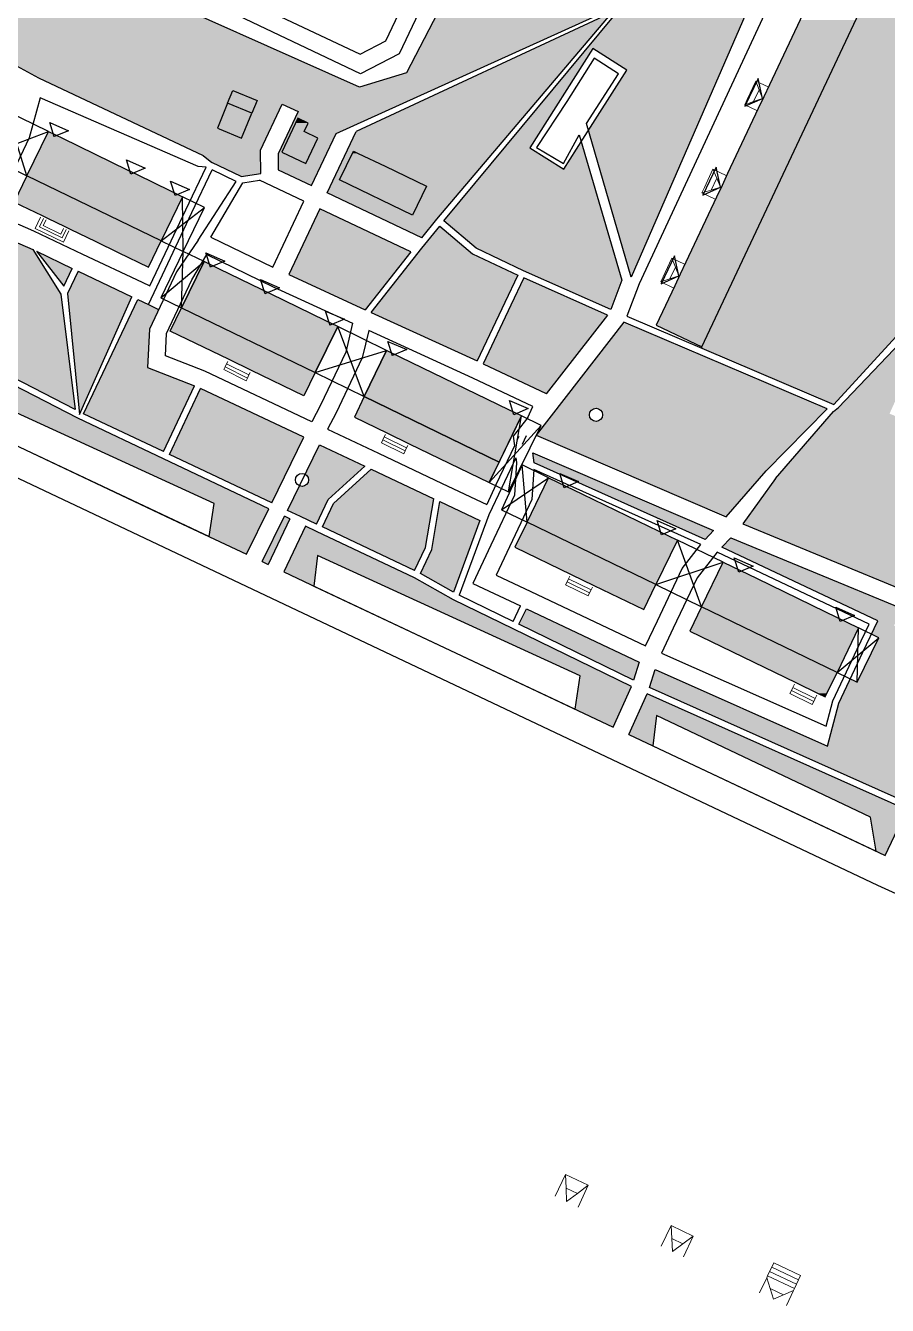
# Model space of a CAD drawing. Extents: x 1000 to 4000, y -4000 to -1000.
# Drawn here: x 2117.6 to 2315, y -3079.9 to -2786.9 of the extents above; entities that cross this region are included whole.
import ezdxf

# ---------------------------------------------------------------- set-up
doc = ezdxf.new("R2010")
doc.units = 0
doc.header["$MEASUREMENT"] = 0
for name, color, linetype in [('AVTOSTOYANKI', 150, 'CONTINUOUS'), ('DOR_DOROZHKA', 40, 'CONTINUOUS'), ('DOR_LESTNICA', 6, 'CONTINUOUS'), ('DOR_PEREHOD', 9, 'CONTINUOUS'), ('GRANICA_UCHASTKA', 7, 'CONTINUOUS'), ('MUSOR_PLOSHCHADKI', 34, 'CONTINUOUS'), ('OGRAZHDENIYA', 12, 'CONTINUOUS'), ('PROEZDY', 253, 'CONTINUOUS'), ('ULICY_PROEZZH_CHAST', 252, 'CONTINUOUS'), ('ZDANIYA', 250, 'CONTINUOUS'), ('ZDANIYA_ARKI', 250, 'CONTINUOUS'), ('ZDANIYA_OSM_DOP', 250, 'CONTINUOUS'), ('ZDANIYA_OSM_DOP_ZALIVKA', 252, 'CONTINUOUS'), ('ZDANIYA_ZALIVKA', 251, 'CONTINUOUS')]:
    doc.layers.add(name, color=color, linetype=linetype)
doc.layers.add('GREEN_AREAS', color=7, linetype='CONTINUOUS', true_color=0x91ce82)
doc.layers.add('подъезды', color=6, linetype='CONTINUOUS', lineweight=40)

msp = doc.modelspace()

# ---------------------------------------------------------------- hatches: boundary and pattern name
at = {"layer": 'GREEN_AREAS'}
h = msp.add_hatch(color=256, dxfattribs=at)
h.dxf.hatch_style = 1
h.paths.add_polyline_path([(2102.9, -2775.4), (2099.56, -2781.61), (2093.78, -2778.53), (2097.11, -2772.32)], flags=16)
h.paths.add_polyline_path([(2138.59, -2776.21), (2140.18, -2772.36), (2140.1, -2772.32), (2135.84, -2770.32), (2116.18, -2761.04), (2102.83, -2789.24), (2120.51, -2798.88), (2158.27, -2816.66), (2160.26, -2818.3), (2166.95, -2821.48), (2171.44, -2820.76), (2171.39, -2815.44), (2176.38, -2804.9), (2180, -2806.61), (2175.4, -2816.32), (2175.43, -2819.93), (2183.05, -2823.53), (2188.69, -2811.62), (2251.6, -2783.18), (2256.85, -2772.11), (2267.16, -2762.29), (2267.84, -2760.86), (2267.3, -2760.29), (2265.89, -2763.2), (2254.06, -2758.18), (2261.38, -2742.56), (2264.8, -2744.37), (2263.55, -2747.41), (2266.36, -2748.76), (2265.69, -2750.68), (2266.92, -2753.48), (2269.24, -2755.95), (2267.9, -2758.99), (2268.5, -2759.43), (2282.81, -2728.39), (2251.86, -2717.03), (2248.09, -2722.37, -0.115554), (2248, -2722.81), (2257.2, -2726.82), (2236.77, -2772.65), (2217.03, -2774.14), (2204.82, -2797.76), (2194.09, -2800.99)])
h.paths.add_polyline_path([(2165.05, -2801.82), (2170.59, -2804.11), (2169.41, -2806.97), (2167.06, -2812.66), (2161.93, -2810.54), (2161.52, -2810.37), (2163.86, -2804.68)], flags=16)
h.paths.add_polyline_path([(2179.95, -2808.11), (2182.34, -2809.25), (2181.41, -2811.18), (2184.55, -2812.67), (2181.8, -2818.5), (2176.27, -2815.89)], flags=16)
h.paths.add_polyline_path([(2209.42, -2823.71), (2206.2, -2830.36), (2189.48, -2822.27), (2192.68, -2815.65), (2193.75, -2816.17), (2199.93, -2819.12)], flags=16)
h = msp.add_hatch(color=256, dxfattribs=at)
h.dxf.hatch_style = 1
h.paths.add_polyline_path([(2346.37, -2801.06), (2347.6, -2761.43), (2305.39, -2739.84), (2301.48, -2749.99), (2309.89, -2753.95), (2320.31, -2758.86), (2272.43, -2860.46), (2272.31, -2860.73), (2302.71, -2873.68), (2321.93, -2852.7)])
h = msp.add_hatch(color=256, dxfattribs=at)
h.dxf.hatch_style = 1
h.paths.add_polyline_path([(2283.86, -2781.25), (2275.44, -2777.79), (2252.59, -2784.41), (2213.41, -2831.65), (2220.79, -2837.91), (2231.6, -2843.03), (2251.62, -2851.89), (2254.14, -2845.21), (2244.86, -2813.48), (2240.83, -2819.82), (2233.09, -2814.93), (2247.52, -2792.2), (2255.26, -2797.1), (2246.5, -2810.91), (2256.31, -2844.49)])
h = msp.add_hatch(color=256, dxfattribs=at)
h.dxf.hatch_style = 1
h.paths.add_polyline_path([(2252.03, -2783.86), (2193.33, -2811.17), (2186.67, -2825.24), (2208.36, -2835.5), (2211.78, -2831.27)])
h.paths.add_polyline_path([(2209.42, -2823.71), (2206.2, -2830.36), (2189.48, -2822.27), (2192.68, -2815.65), (2193.75, -2816.17), (2199.93, -2819.12)], flags=16)
h = msp.add_hatch(color=256, dxfattribs=at)
h.dxf.hatch_style = 1
h.paths.add_polyline_path([(2352.22, -2832.21), (2366.64, -2839.14), (2352.37, -2868.7), (2363.35, -2873.9), (2376.34, -2847.94), (2384.7, -2838.13), (2391.77, -2823.2), (2410.75, -2791.34), (2401.89, -2787.15), (2378.54, -2801.4), (2363.71, -2814.77), (2323.65, -2853.05), (2325.2, -2854.79), (2327.96, -2851.17), (2338.65, -2856.25), (2327.13, -2880.64), (2315.45, -2875.76), (2324.42, -2856.12), (2322.81, -2854.35), (2303.75, -2874.33), (2302.58, -2875.28), (2289.32, -2890.64), (2281.84, -2901.01), (2339.22, -2924.66), (2346.73, -2908.8), (2348.48, -2905.2), (2353.38, -2895.41), (2354.04, -2894.06), (2361.66, -2877.52), (2350.64, -2872.31), (2350.64, -2872.31), (2336.6, -2902.01), (2322.26, -2895.56)])
h = msp.add_hatch(color=256, dxfattribs=at)
h.dxf.hatch_style = 1
h.paths.add_polyline_path([(2205.79, -2838.72), (2184.96, -2828.86), (2177.84, -2843.92), (2195.34, -2851.98)])
h = msp.add_hatch(color=256, dxfattribs=at)
h.dxf.hatch_style = 1
h.paths.add_polyline_path([(2125.68, -2848.41), (2119.23, -2838.21), (2107.24, -2832.96), (2097.83, -2858.81), (2128.96, -2874.83)])
h = msp.add_hatch(color=256, dxfattribs=at)
h.dxf.hatch_style = 1
h.paths.add_polyline_path([(2230.29, -2844.07), (2219.97, -2839.18), (2212.46, -2832.82), (2208.35, -2837.9), (2196.74, -2852.62), (2221.01, -2863.7), (2227.34, -2850.31)])
h = msp.add_hatch(color=256, dxfattribs=at)
h.dxf.hatch_style = 1
h.paths.add_polyline_path([(2128.24, -2842.53), (2120.12, -2838.6), (2126.31, -2846.59)], flags=17)
h = msp.add_hatch(color=256, dxfattribs=at)
h.dxf.hatch_style = 1
h.paths.add_polyline_path([(2141.9, -2848.99), (2129.59, -2843.17), (2127.18, -2848.27), (2129.91, -2875.94)])
h = msp.add_hatch(color=256, dxfattribs=at)
h.dxf.hatch_style = 1
h.paths.add_polyline_path([(2250.83, -2853.18), (2231.66, -2844.69), (2228.7, -2850.95), (2222.37, -2864.34), (2236.84, -2871.18)])
h = msp.add_hatch(color=256, dxfattribs=at)
h.dxf.hatch_style = 1
h.paths.add_polyline_path([(2156.29, -2869.4), (2145.47, -2865.19), (2145.93, -2856.4), (2148.06, -2851.9), (2145.72, -2850.79), (2143.26, -2849.63), (2130.88, -2875.79), (2149.17, -2884.45)])
h = msp.add_hatch(color=256, dxfattribs=at)
h.dxf.hatch_style = 1
h.paths.add_polyline_path([(2301.13, -2874.64), (2254.62, -2854.82), (2234.7, -2880.46), (2234.57, -2880.72), (2278.01, -2899.4), (2287.2, -2888.88)])
h.paths.add_polyline_path([(2249.73, -2876.03, -1), (2246.73, -2876.03, -1)], flags=16)
h = msp.add_hatch(color=256, dxfattribs=at)
h.dxf.hatch_style = 1
h.paths.add_polyline_path([(2160.76, -2896.34), (2159.65, -2903.91), (2168.18, -2907.93), (2173.28, -2897.53), (2149.2, -2886.13), (2129.55, -2876.82), (2097.31, -2860.23), (2092.84, -2872.4), (2099.86, -2875.71), (2100.63, -2868.82)])
h = msp.add_hatch(color=256, dxfattribs=at)
h.dxf.hatch_style = 1
h.paths.add_polyline_path([(2181.31, -2881.17), (2157.67, -2869.99), (2150.52, -2885.09), (2173.95, -2896.18)])
h = msp.add_hatch(color=256, dxfattribs=at)
h.dxf.hatch_style = 1
h.paths.add_polyline_path([(2195.25, -2887.76), (2184.93, -2882.88), (2181.62, -2889.62, -0.272781), (2182.39, -2890.93, -0.538997), (2180.3, -2892.31), (2177.56, -2897.9), (2180.53, -2899.31), (2184.21, -2901.05), (2186.88, -2895.4)])
h = msp.add_hatch(color=256, dxfattribs=at)
h.dxf.hatch_style = 1
h.paths.add_polyline_path([(2233.79, -2884.74), (2234.09, -2886.99), (2239.98, -2889.63), (2239.92, -2889.44), (2244.22, -2891.33), (2243.99, -2891.43), (2273.23, -2904.54), (2275.17, -2902.53)])
h = msp.add_hatch(color=256, dxfattribs=at)
h.dxf.hatch_style = 1
h.paths.add_polyline_path([(2211.08, -2895.24), (2196.71, -2888.45), (2188.11, -2896.31), (2185.56, -2901.69), (2206.67, -2911.68), (2209.17, -2906.39)])
h = msp.add_hatch(color=256, dxfattribs=at)
h.dxf.hatch_style = 1
h.paths.add_polyline_path([(2221.63, -2900.23), (2212.49, -2895.91), (2210.62, -2906.85), (2208, -2912.37), (2215.55, -2916.61)])
h = msp.add_hatch(color=256, dxfattribs=at)
h.dxf.hatch_style = 1
h.paths.add_polyline_path([(2178.09, -2899.81), (2176.9, -2899.24), (2171.8, -2909.64), (2173.14, -2910.26)])
h = msp.add_hatch(color=256, dxfattribs=at)
h.dxf.hatch_style = 1
h.paths.add_polyline_path([(2184.45, -2908.27), (2244.58, -2935.78), (2243.44, -2943.42), (2252.12, -2947.51), (2256.33, -2938.2), (2229.26, -2925.02), (2215.6, -2918.36), (2206.68, -2913.35), (2184.24, -2902.73), (2181.7, -2901.52), (2176.75, -2911.98), (2182.8, -2914.88), (2183.63, -2915.27)])
h = msp.add_hatch(color=256, dxfattribs=at)
h.dxf.hatch_style = 1
h.paths.add_polyline_path([(2337.51, -2928.28), (2279.11, -2904.2), (2277.07, -2906.32), (2312.76, -2923.2), (2311.32, -2926.23), (2313.01, -2927.05), (2308.07, -2937.26), (2306.47, -2936.48), (2303.84, -2942.02), (2301.27, -2951.88), (2261.79, -2934.32), (2260.5, -2938.49), (2320.07, -2965.12)])
h.paths.add_polyline_path([(2320.15, -2945.83, -1), (2323.15, -2945.83, -1)], flags=16)
h.paths.add_polyline_path([(2316.49, -2924.28), (2317.93, -2921.24), (2323.28, -2923.78), (2321.84, -2926.82)], flags=16)
h = msp.add_hatch(color=256, dxfattribs=at)
h.dxf.hatch_style = 1
h.paths.add_polyline_path([(2232.27, -2920.41), (2230.58, -2923.99), (2256.84, -2936.78), (2258.12, -2932.64)])
h = msp.add_hatch(color=256, dxfattribs=at)
h.dxf.hatch_style = 1
h.paths.add_polyline_path([(2259.96, -2939.89), (2255.74, -2949.21), (2261.25, -2951.81), (2262.05, -2944.85), (2311.09, -2968.17), (2312.41, -2975.94), (2314.48, -2976.91), (2319.42, -2966.48)])

# ---------------------------------------------------------------- linework, layer by layer
at = {"layer": 'AVTOSTOYANKI'}
for points in [[(2233.09, -2814.93), (2240.83, -2819.82), (2245.21, -2812.93), (2255.26, -2797.1), (2247.52, -2792.2)], [(2159.65, -2903.91), (2160.76, -2896.34), (2100.63, -2868.82), (2099.86, -2875.71)], [(2243.44, -2943.42), (2244.58, -2935.78), (2184.45, -2908.27), (2183.63, -2915.27)], [(2312.41, -2975.94), (2311.09, -2968.17), (2262.05, -2944.85), (2261.25, -2951.81)]]:
    msp.add_lwpolyline(points, close=True, dxfattribs=at)
at = {"layer": 'DOR_DOROZHKA', "linetype": 'Continuous', "lineweight": 0}
for p, q in [((2282.86, -2803.85), (2284.84, -2799.61)), ((2284.84, -2799.61), (2287.62, -2800.91)), ((2285.6, -2801.61), (2284.84, -2799.61)), ((2285.6, -2801.61), (2284.33, -2804.32)), ((2284.33, -2804.32), (2286.35, -2803.61)), ((2286.35, -2803.61), (2285.6, -2801.61)), ((2286.35, -2803.61), (2286.35, -2803.61)), ((2282.31, -2805.04), (2282.86, -2803.85)), ((2282.31, -2805.04), (2284.33, -2804.32)), ((2285.07, -2806.33), (2282.31, -2805.04)), ((2273.05, -2824), (2275, -2819.81)), ((2275, -2819.81), (2278.04, -2821.23)), ((2275.88, -2821.88), (2275, -2819.81)), ((2272.47, -2825.24), (2273.05, -2824)), ((2275.88, -2821.88), (2274.62, -2824.59)), ((2274.62, -2824.59), (2276.77, -2823.94)), ((2276.77, -2823.94), (2275.88, -2821.88)), ((2276.77, -2823.94), (2276.77, -2823.94)), ((2272.47, -2825.24), (2274.62, -2824.59)), ((2275.49, -2826.65), (2272.47, -2825.24)), ((2119.8, -2833.36), (2121.03, -2830.81)), ((2120.74, -2833.03), (2121.66, -2831.11)), ((2125.95, -2835.53), (2120.74, -2833.03)), ((2121.64, -2832.72), (2122.27, -2831.41)), ((2125.63, -2834.64), (2121.64, -2832.72)), ((2126.28, -2836.47), (2119.8, -2833.36)), ((2126.26, -2833.34), (2125.63, -2834.64)), ((2126.86, -2833.63), (2125.95, -2835.53)), ((2127.5, -2833.94), (2126.28, -2836.47)), ((2263.06, -2845.59), (2265.59, -2840.16)), ((2265.59, -2840.16), (2268.49, -2841.51)), ((2266.4, -2842.19), (2265.59, -2840.16)), ((2266.4, -2842.19), (2265.14, -2844.9)), ((2265.14, -2844.9), (2267.21, -2844.22)), ((2267.21, -2844.22), (2266.4, -2842.19)), ((2267.21, -2844.22), (2267.21, -2844.22)), ((2263.06, -2845.59), (2265.14, -2844.9)), ((2265.93, -2846.93), (2263.06, -2845.59)), ((2162.97, -2865.69), (2163.27, -2865.08)), ((2163.27, -2865.08), (2163.62, -2864.38)), ((2168.41, -2867.61), (2163.27, -2865.08)), ((2163.62, -2864.38), (2163.9, -2863.81)), ((2168.75, -2866.91), (2163.62, -2864.38)), ((2168.11, -2868.22), (2162.97, -2865.69)), ((2168.41, -2867.61), (2168.11, -2868.22)), ((2168.75, -2866.91), (2168.41, -2867.61)), ((2169.04, -2866.31), (2168.75, -2866.91)), ((2199.07, -2882.42), (2199.38, -2881.77)), ((2204.2, -2884.94), (2199.07, -2882.42)), ((2199.38, -2881.77), (2199.73, -2881.07)), ((2204.52, -2884.3), (2199.38, -2881.77)), ((2199.73, -2881.07), (2199.99, -2880.55)), ((2204.86, -2883.6), (2199.73, -2881.07)), ((2204.52, -2884.3), (2204.2, -2884.94)), ((2204.86, -2883.6), (2204.52, -2884.3)), ((2205.14, -2883.05), (2204.86, -2883.6)), ((2241.26, -2914.97), (2241.6, -2914.27)), ((2246.4, -2917.49), (2241.26, -2914.97)), ((2241.6, -2914.27), (2241.95, -2913.57)), ((2246.74, -2916.8), (2241.6, -2914.27)), ((2241.95, -2913.57), (2242.23, -2912.99)), ((2247.08, -2916.1), (2241.95, -2913.57)), ((2246.74, -2916.8), (2246.4, -2917.49)), ((2247.08, -2916.1), (2246.74, -2916.8)), ((2247.39, -2915.48), (2247.08, -2916.1)), ((2292.96, -2939.13), (2293.31, -2938.43)), ((2293.31, -2938.43), (2293.66, -2937.72)), ((2298.44, -2940.96), (2293.31, -2938.43)), ((2292.63, -2939.81), (2292.96, -2939.13)), ((2297.76, -2942.34), (2292.63, -2939.81)), ((2298.1, -2941.66), (2292.96, -2939.13)), ((2298.44, -2940.96), (2298.1, -2941.66)), ((2298.81, -2940.22), (2298.44, -2940.96)), ((2298.1, -2941.66), (2297.76, -2942.34)), ((2238.88, -3054.91), (2241.22, -3049.93)), ((2241.22, -3049.93), (2246.46, -3052.4)), ((2241.22, -3049.93), (2241.36, -3053.04)), ((2243.97, -3054.27), (2246.46, -3052.4)), ((2244.11, -3057.38), (2246.46, -3052.4)), ((2241.36, -3053.04), (2243.97, -3054.27)), ((2241.36, -3053.04), (2241.49, -3056.14)), ((2241.49, -3056.14), (2243.97, -3054.27)), ((2241.49, -3056.14), (2241.49, -3056.14)), ((2263.18, -3066.38), (2265.41, -3061.65)), ((2265.41, -3061.65), (2270.5, -3064.05)), ((2265.41, -3061.65), (2265.57, -3064.61)), ((2268.12, -3065.81), (2270.5, -3064.05)), ((2268.27, -3068.78), (2270.5, -3064.05)), ((2265.57, -3064.61), (2268.12, -3065.81)), ((2265.57, -3064.61), (2265.73, -3067.57)), ((2265.73, -3067.57), (2268.12, -3065.81)), ((2288.46, -3071.15), (2288.93, -3070.16)), ((2288.93, -3070.16), (2295.09, -3073.06)), ((2287.32, -3073.58), (2287.52, -3073.14)), ((2287.52, -3073.14), (2287.99, -3072.14)), ((2287.52, -3073.14), (2293.69, -3076.05)), ((2287.99, -3072.14), (2288.46, -3071.15)), ((2287.99, -3072.14), (2294.16, -3075.05)), ((2288.46, -3071.15), (2294.63, -3074.06)), ((2294.63, -3074.06), (2295.09, -3073.06)), ((2285.7, -3077), (2287.32, -3073.58)), ((2287.32, -3073.58), (2288.1, -3076.04)), ((2288.1, -3076.04), (2288.88, -3078.5)), ((2288.1, -3076.04), (2291.18, -3077.49)), ((2293.48, -3076.49), (2293.69, -3076.05)), ((2293.69, -3076.05), (2294.16, -3075.05)), ((2294.16, -3075.05), (2294.63, -3074.06)), ((2288.88, -3078.5), (2291.18, -3077.49)), ((2291.18, -3077.49), (2293.48, -3076.49)), ((2291.87, -3079.91), (2293.48, -3076.49))]:
    msp.add_line(p, q, dxfattribs=at)
at = {"layer": 'DOR_DOROZHKA'}
msp.add_line((2302.58, -2875.28), (2303.75, -2874.33), dxfattribs=at)
for points in [[(2188.69, -2811.62), (2251.6, -2783.18), (2256.85, -2772.11), (2267.16, -2762.29), (2267.84, -2760.86), (2267.3, -2760.29), (2267.9, -2758.99), (2268.5, -2759.43), (2282.81, -2728.39), (2251.86, -2717.03), (2244.8, -2727.01)], [(2255.3, -2853.48), (2302.71, -2873.68), (2302.71, -2873.68), (2321.93, -2852.7), (2346.37, -2801.06), (2347.6, -2761.43), (2305.39, -2739.84), (2298.32, -2758.2)], [(2231.6, -2843.03), (2220.79, -2837.91), (2213.41, -2831.65), (2252.59, -2784.41), (2275.44, -2777.79), (2283.86, -2781.25)], [(2208.36, -2835.5), (2211.78, -2831.27), (2252.03, -2783.86), (2193.33, -2811.17)], [(2384.7, -2838.13), (2391.77, -2823.2), (2410.75, -2791.34), (2401.89, -2787.15), (2378.54, -2801.4), (2363.71, -2814.77), (2323.65, -2853.05), (2325.2, -2854.79), (2324.76, -2855.38), (2324.42, -2856.12), (2322.81, -2854.35), (2303.75, -2874.33)], [(2158.27, -2816.66), (2160.26, -2818.3)], [(2145.72, -2850.79), (2149.55, -2842.68), (2155.68, -2829.73), (2160.3, -2819.97)], [(2146.07, -2846.53), (2148.19, -2842.03), (2154.32, -2829.08), (2158.94, -2819.33), (2157.13, -2819.16)], [(2166.95, -2821.48), (2171.44, -2820.76)], [(2157.13, -2836.03), (2165.78, -2822.58)], [(2160.01, -2835.33), (2167.31, -2822.94), (2171.15, -2822.33)], [(2196.74, -2852.62), (2208.35, -2837.9), (2212.46, -2832.82), (2219.97, -2839.18), (2230.29, -2844.07)], [(2119.23, -2838.21), (2125.68, -2848.41), (2128.96, -2874.83)], [(2120.12, -2838.6), (2126.31, -2846.59), (2128.24, -2842.53)], [(2205.79, -2838.72), (2195.34, -2851.98)], [(2129.59, -2843.17), (2127.18, -2848.27), (2129.91, -2875.94), (2141.9, -2848.99)], [(2130.88, -2875.79), (2143.26, -2849.63)], [(2227.34, -2850.31), (2221.01, -2863.7)], [(2228.7, -2850.95), (2222.37, -2864.34)], [(2287.2, -2888.88), (2301.13, -2874.64), (2254.62, -2854.82)], [(2128.96, -2874.83), (2097.83, -2858.81)], [(2173.28, -2897.53), (2149.2, -2886.13), (2129.55, -2876.82), (2097.31, -2860.23)], [(2149.17, -2884.45), (2156.29, -2869.4)], [(2150.52, -2885.09), (2157.67, -2869.99)], [(2236.81, -2871.22), (2236.83, -2871.18)], [(2149.17, -2884.45), (2130.88, -2875.79)], [(2232.58, -2876.67), (2233.77, -2874.16)], [(2289.32, -2890.64), (2302.58, -2875.28)], [(2230.19, -2881.73), (2230.59, -2880.89)], [(2231.38, -2882.72), (2232.28, -2880.8)], [(2173.95, -2896.18), (2150.52, -2885.09)], [(2229.9, -2885.84), (2226.66, -2892.7), (2223.7, -2898.96), (2216.89, -2917.32)], [(2229.54, -2883.1), (2225.3, -2892.06), (2223.19, -2896.54)], [(2184.21, -2901.05), (2186.88, -2895.4), (2195.25, -2887.76)], [(2185.56, -2901.69), (2188.11, -2896.31), (2196.71, -2888.45)], [(2272.26, -2905.75), (2233.95, -2888.58)], [(2273.23, -2904.54), (2234.09, -2886.99)], [(2206.67, -2911.68), (2209.17, -2906.39), (2211.08, -2895.24)], [(2208, -2912.37), (2210.62, -2906.85), (2212.49, -2895.91)], [(2178.09, -2899.81), (2176.9, -2899.24)], [(2184.21, -2901.05), (2180.53, -2899.31), (2177.56, -2897.9)], [(2221.63, -2900.23), (2215.55, -2916.61)], [(2256.33, -2938.2), (2229.26, -2925.02), (2215.6, -2918.36), (2206.68, -2913.35), (2184.24, -2902.73), (2181.7, -2901.52)], [(2206.67, -2911.68), (2185.56, -2901.69)], [(2301.27, -2951.88), (2303.84, -2942.02), (2309.37, -2930.34), (2312.76, -2923.2), (2277.07, -2906.32)], [(2300.91, -2947.34), (2302.43, -2941.51), (2308.02, -2929.7), (2310.76, -2923.92), (2275.99, -2907.46)], [(2215.55, -2916.61), (2208, -2912.37)], [(2229.23, -2923.34), (2216.89, -2917.32)], [(2229.23, -2923.34), (2230.92, -2919.77)], [(2230.58, -2923.99), (2232.27, -2920.41)], [(2256.84, -2936.78), (2230.58, -2923.99)], [(2320.07, -2965.12), (2260.5, -2938.49)], [(2319.42, -2966.48), (2259.96, -2939.89)]]:
    msp.add_lwpolyline(points, dxfattribs=at)
at = {"layer": 'DOR_LESTNICA'}
for points in [[(2166.95, -2821.48), (2160.26, -2818.3)], [(2165.78, -2822.58), (2160.3, -2819.97)], [(2230.29, -2844.07), (2227.34, -2850.31)], [(2250.83, -2853.18), (2231.66, -2844.69), (2228.7, -2850.95)], [(2251.62, -2851.89), (2231.6, -2843.03)]]:
    msp.add_lwpolyline(points, dxfattribs=at)
at = {"layer": 'DOR_PEREHOD'}
for points in [[(2178.09, -2899.81), (2173.14, -2910.26)], [(2181.7, -2901.52), (2176.75, -2911.98)]]:
    msp.add_lwpolyline(points, dxfattribs=at)
at = {"layer": 'GRANICA_UCHASTKA'}
msp.add_lwpolyline([(2215.17, -2429.55), (2323.93, -2487.32), (2371.51, -2514.34), (2416.1, -2541.42), (2541.6, -2610.34), (2624.62, -2657.13), (2639.32, -2666.33), (2673.18, -2683.13), (2708.1, -2702.41), (2707.24, -2708.94), (2704.89, -2715.99), (2689.52, -2746.82), (2635.63, -2849.5), (2588.55, -2942.53), (2535.16, -3045.19), (2525.18, -3046.4), (2519.22, -3048.53), (2500.94, -3059.41), (2494.48, -3061.55), (2486.58, -3066.22), (2386.51, -3017.28), (2312.77, -2983.8), (1995.98, -2833.83)], dxfattribs=at)
at = {"layer": 'GREEN_AREAS'}
for p, q in [((2145.72, -2850.79), (2148.06, -2851.9)), ((2272.43, -2860.46), (2272.31, -2860.73))]:
    msp.add_line(p, q, dxfattribs=at)
at = {"layer": 'MUSOR_PLOSHCHADKI'}
for centre in [(2248.23, -2876.03), (2180.89, -2890.93)]:
    msp.add_circle(centre, 1.5, dxfattribs=at)
at = {"layer": 'OGRAZHDENIYA'}
msp.add_lwpolyline([(2140.97, -2770.47), (2173.66, -2700.28), (2176.4, -2694.68), (2177.98, -2691.48), (2247.85, -2722.75), (2257.2, -2726.82), (2236.77, -2772.65), (2217.03, -2774.14), (2204.82, -2797.76), (2194.09, -2800.99), (2138.59, -2776.21), (2140.97, -2770.47)], dxfattribs=at)
at = {"layer": 'PROEZDY'}
for points in [[(2214.77, -2759.49), (2215.84, -2757.24), (2232.07, -2722.94), (2204.54, -2709.91), (2191.92, -2736.58), (2188.3, -2734.87), (2200.92, -2708.2), (2189.75, -2702.92), (2182.39, -2706.38), (2172.9, -2701.89), (2170.88, -2700.95), (2139.36, -2767.56), (2141.8, -2768.7), (2163.16, -2778.79), (2179.45, -2744.36), (2183.06, -2746.07), (2166.77, -2780.5), (2194.24, -2793.49), (2200.12, -2790.44), (2214.13, -2760.84)], [(2244.8, -2727.01), (2247.9, -2732.51), (2235.42, -2758.88), (2225.33, -2763.95), (2218.59, -2760.76), (2218.07, -2761.88), (2203.16, -2793.37), (2194.32, -2797.95), (2163.26, -2783.26), (2140.1, -2772.32), (2135.84, -2770.32), (2116.18, -2761.04), (2102.83, -2789.24), (2120.51, -2798.88), (2158.27, -2816.66)], [(2298.32, -2758.2), (2287.84, -2782.18), (2258.11, -2846.02), (2255.3, -2853.48)], [(2283.86, -2781.25), (2256.31, -2844.49), (2246.04, -2809.34), (2253.41, -2797.94), (2247.8, -2794.41), (2241.52, -2804.32), (2234.56, -2814.8), (2240.81, -2818.47), (2244.4, -2811.9), (2254.14, -2845.21), (2251.62, -2851.89)], [(2157.13, -2819.16), (2120.92, -2803.46), (2118.4, -2812.64), (2112.09, -2825.96), (2109.28, -2829.48), (2119.38, -2833.91), (2130.63, -2839.23), (2144.29, -2845.69), (2146.07, -2846.53)], [(2171.44, -2820.76), (2171.39, -2815.44), (2176.38, -2804.9), (2180, -2806.61), (2175.4, -2816.32), (2175.43, -2819.93), (2183.05, -2823.53), (2188.69, -2811.62)], [(2208.36, -2835.5), (2186.67, -2825.24), (2193.33, -2811.17)], [(2160.01, -2835.33), (2174.22, -2842.21), (2181.34, -2827.15), (2171.15, -2822.33)], [(2205.79, -2838.72), (2184.96, -2828.86), (2177.84, -2843.92), (2195.34, -2851.98)], [(2097.83, -2858.81), (2107.24, -2832.96), (2119.23, -2838.21)], [(2157.13, -2836.03), (2152.13, -2843.28), (2145.93, -2856.4), (2145.47, -2865.19), (2156.29, -2869.4)], [(2120.12, -2838.6), (2128.24, -2842.53)], [(2190.9, -2861.69), (2185.14, -2873.81), (2183.13, -2877.6), (2158.64, -2866.02), (2149.61, -2862.51), (2149.88, -2857.4), (2155.66, -2845.15), (2159.1, -2839.34), (2174.31, -2846.7), (2192.45, -2855.05), (2190.9, -2861.69)], [(2129.59, -2843.17), (2141.9, -2848.99)], [(2143.26, -2849.63), (2145.72, -2850.79)], [(2196.74, -2852.62), (2221.01, -2863.7)], [(2250.83, -2853.18), (2236.81, -2871.22)], [(2254.62, -2854.82), (2234.51, -2880.7), (2278.01, -2899.4), (2287.2, -2888.88)], [(2233.77, -2874.16), (2219.99, -2867.64), (2196.16, -2856.75), (2194.7, -2863.02), (2188.71, -2875.61), (2186.75, -2879.31), (2198.43, -2884.84), (2212.99, -2891.72), (2223.19, -2896.54)], [(2222.37, -2864.34), (2236.83, -2871.18)], [(2173.95, -2896.18), (2181.31, -2881.17), (2157.67, -2869.99)], [(2232.58, -2876.67), (2229.25, -2880.95), (2229.54, -2883.1)], [(2177.56, -2897.9), (2184.93, -2882.88), (2195.25, -2887.76)], [(2229.9, -2885.84), (2230.05, -2886.97), (2229.55, -2894.43), (2224.17, -2905.84), (2220.03, -2914.62), (2230.92, -2919.77)], [(2234.09, -2886.99), (2233.79, -2884.74), (2275.17, -2902.53), (2273.23, -2904.54)], [(2196.71, -2888.45), (2211.08, -2895.24)], [(2233.95, -2888.58), (2233.49, -2895.45), (2227.79, -2907.55), (2225.35, -2912.71), (2233.3, -2916.48), (2259.59, -2928.91), (2262.3, -2923.18), (2267.94, -2911.24), (2272.26, -2905.75)], [(2289.32, -2890.64), (2281.84, -2901.01), (2339.22, -2924.66), (2346.73, -2908.8)], [(2168.18, -2907.93), (2173.28, -2897.53)], [(2212.49, -2895.91), (2221.63, -2900.23)], [(2171.8, -2909.64), (2176.9, -2899.24)], [(2277.07, -2906.32), (2279.11, -2904.2), (2337.51, -2928.28), (2320.07, -2965.12)], [(2275.99, -2907.46), (2271.37, -2913.35), (2265.91, -2924.89), (2263.22, -2930.58), (2300.91, -2947.34)], [(2232.27, -2920.41), (2258.12, -2932.64), (2256.84, -2936.78)], [(2260.5, -2938.49), (2261.79, -2934.32), (2301.27, -2951.88)], [(2252.12, -2947.51), (2256.33, -2938.2)], [(2255.74, -2949.21), (2259.96, -2939.89)], [(2314.48, -2976.91), (2319.42, -2966.48)]]:
    msp.add_lwpolyline(points, dxfattribs=at)
at = {"layer": 'ULICY_PROEZZH_CHAST'}
for points in [[(2092.84, -2872.4), (2151.11, -2899.88), (2168.18, -2907.93)], [(2171.8, -2909.64), (2173.14, -2910.26)], [(2176.75, -2911.98), (2182.8, -2914.88), (2252.12, -2947.51)], [(2255.74, -2949.21), (2314.48, -2976.91)]]:
    msp.add_lwpolyline(points, dxfattribs=at)
at = {"layer": 'ZDANIYA'}
for points in [[(2287.94, -2800.5), (2286.67, -2803.2), (2285.39, -2805.92), (2278.36, -2820.82), (2277.09, -2823.53), (2275.81, -2826.24), (2268.81, -2841.1), (2267.53, -2843.81), (2266.25, -2846.52), (2262, -2855.54), (2272.43, -2860.46), (2320.31, -2758.86), (2309.89, -2753.95), (2306.86, -2760.38), (2305.58, -2763.09), (2304.3, -2765.8), (2297.51, -2780.21), (2296.23, -2782.91), (2294.95, -2785.63)], [(2163.86, -2804.68), (2165.05, -2801.82), (2170.59, -2804.11), (2169.41, -2806.97)], [(2163.86, -2804.68), (2161.52, -2810.37), (2161.93, -2810.54), (2167.06, -2812.66), (2169.41, -2806.97)], [(2117.9, -2821.31), (2122.82, -2811.16), (2126.04, -2812.72), (2140.86, -2819.93), (2143.16, -2821.05), (2150.77, -2824.75), (2153.52, -2826.09), (2148.63, -2836.19)], [(2199.93, -2819.12), (2209.42, -2823.71), (2206.2, -2830.36), (2189.48, -2822.27), (2192.68, -2815.65), (2193.75, -2816.17)], [(2122.59, -2831), (2126.58, -2832.93), (2127.18, -2833.22), (2127.82, -2833.53), (2133.67, -2836.36), (2138.82, -2838.86), (2145.72, -2842.2), (2148.63, -2836.19), (2117.9, -2821.31), (2114.99, -2827.32), (2121.35, -2830.4), (2121.98, -2830.7)], [(2173.84, -2848.43), (2171.62, -2847.36), (2161.97, -2842.67), (2158.45, -2840.96), (2153.3, -2851.53), (2183.93, -2866.36), (2189.06, -2855.83), (2186.21, -2854.44)], [(2164.22, -2863.4), (2150.73, -2856.85), (2153.3, -2851.53), (2183.93, -2866.36), (2181.33, -2871.72), (2169.36, -2865.9)], [(2203.55, -2862.87), (2200.28, -2861.28), (2195.13, -2871.86), (2226.02, -2886.87), (2231.16, -2876.29), (2228.29, -2874.89)], [(2200.31, -2880.14), (2205.45, -2882.64), (2223.76, -2891.53), (2226.02, -2886.87), (2195.13, -2871.86), (2192.88, -2876.53)], [(2245.12, -2894.18), (2260.28, -2901.51), (2266.86, -2904.7), (2261.92, -2914.9), (2232.43, -2900.62), (2237.38, -2890.42)], [(2261.92, -2914.9), (2232.43, -2900.62), (2229.67, -2906.34), (2242.55, -2912.58), (2247.7, -2915.07), (2259.15, -2920.62)], [(2285.1, -2913.53), (2300.61, -2921.05), (2308.36, -2924.8), (2303.42, -2935), (2272.41, -2919.98), (2277.35, -2909.78)], [(2299.13, -2939.81), (2300.72, -2940.58), (2303.42, -2935), (2272.41, -2919.98), (2269.71, -2925.55), (2293.97, -2937.31)]]:
    msp.add_lwpolyline(points, close=True, dxfattribs=at)
at = {"layer": 'ZDANIYA_ARKI'}
for points in [[(2108.35, -2816.68), (2117.9, -2821.31), (2122.82, -2811.16), (2113.27, -2806.51), (2108.35, -2816.68)], [(2117.9, -2821.31), (2113.27, -2806.51)], [(2108.35, -2816.68), (2122.82, -2811.16)], [(2148.63, -2836.19), (2153.68, -2838.64), (2158.55, -2828.54), (2153.52, -2826.09), (2148.63, -2836.19)], [(2153.68, -2838.64), (2153.52, -2826.09)], [(2148.63, -2836.19), (2158.55, -2828.54)], [(2148.54, -2849.22), (2153.3, -2851.53), (2158.45, -2840.96), (2153.68, -2838.64), (2148.54, -2849.22)], [(2153.3, -2851.53), (2153.68, -2838.64)], [(2148.54, -2849.22), (2158.45, -2840.96)], [(2183.93, -2866.36), (2195.13, -2871.86), (2200.28, -2861.28), (2189.06, -2855.83), (2183.93, -2866.36)], [(2195.13, -2871.86), (2189.06, -2855.83)], [(2183.93, -2866.36), (2200.28, -2861.28)], [(2223.76, -2891.53), (2228.18, -2893.68), (2235.68, -2878.48), (2231.16, -2876.29), (2223.76, -2891.53)], [(2228.18, -2893.68), (2231.16, -2876.29)], [(2223.76, -2891.53), (2235.68, -2878.48)], [(2226.6, -2897.8), (2232.43, -2900.62), (2237.38, -2890.42), (2231.3, -2887.48), (2226.6, -2897.8)], [(2232.43, -2900.62), (2231.3, -2887.48)], [(2226.6, -2897.8), (2237.38, -2890.42)], [(2261.92, -2914.9), (2272.41, -2919.98), (2277.35, -2909.78), (2266.86, -2904.7), (2261.92, -2914.9)], [(2272.41, -2919.98), (2266.86, -2904.7)], [(2261.92, -2914.9), (2277.35, -2909.78)], [(2303.42, -2935), (2308.07, -2937.26), (2313.01, -2927.05), (2308.36, -2924.8), (2303.42, -2935)], [(2308.07, -2937.26), (2308.36, -2924.8)], [(2303.42, -2935), (2313.01, -2927.05)]]:
    msp.add_lwpolyline(points, dxfattribs=at)
at = {"layer": 'ZDANIYA_OSM_DOP'}
msp.add_lwpolyline([(2181.8, -2818.5), (2184.55, -2812.67), (2181.41, -2811.18), (2182.34, -2809.25), (2179.95, -2808.11), (2176.27, -2815.89)], close=True, dxfattribs=at)
at = {"layer": 'ZDANIYA_OSM_DOP_ZALIVKA'}
for points in [[(2178.49, -2811.18), (2181.41, -2811.18), (2179.41, -2809.25), (2182.34, -2809.25)], [(2179.41, -2809.25), (2182.34, -2809.25), (2179.95, -2808.11)], [(2177.79, -2812.67), (2184.55, -2812.67), (2178.49, -2811.18), (2181.41, -2811.18)], [(2176.27, -2815.89), (2183.03, -2815.89), (2177.79, -2812.67), (2184.55, -2812.67)], [(2181.8, -2818.5), (2181.8, -2818.5), (2176.27, -2815.89), (2183.03, -2815.89)]]:
    msp.add_solid(points, dxfattribs=at)
at = {"layer": 'ZDANIYA_ZALIVKA'}
for points in [[(2287.94, -2800.5), (2300.68, -2800.5), (2294.95, -2785.63), (2307.69, -2785.63)], [(2286.67, -2803.2), (2299.41, -2803.2), (2287.94, -2800.5), (2300.68, -2800.5)], [(2164.1, -2804.11), (2170.59, -2804.11), (2165.05, -2801.82)], [(2285.39, -2805.92), (2298.13, -2805.92), (2286.67, -2803.2), (2299.41, -2803.2)], [(2162.92, -2806.97), (2169.41, -2806.97), (2163.86, -2804.68)], [(2163.86, -2804.68), (2170.36, -2804.68), (2164.1, -2804.11), (2170.59, -2804.11)], [(2169.41, -2806.97), (2169.41, -2806.97), (2163.86, -2804.68), (2170.36, -2804.68)], [(2278.36, -2820.82), (2291.11, -2820.82), (2285.39, -2805.92), (2298.13, -2805.92)], [(2161.52, -2810.37), (2168.01, -2810.37), (2162.92, -2806.97), (2169.41, -2806.97)], [(2122.06, -2812.72), (2126.04, -2812.72), (2122.82, -2811.16)], [(2161.93, -2810.54), (2167.94, -2810.54), (2161.52, -2810.37), (2168.01, -2810.37)], [(2167.06, -2812.66), (2167.06, -2812.66), (2161.93, -2810.54), (2167.94, -2810.54)], [(2118.57, -2819.93), (2140.86, -2819.93), (2122.06, -2812.72), (2126.04, -2812.72)], [(2191, -2819.12), (2199.93, -2819.12), (2192.43, -2816.17), (2193.75, -2816.17)], [(2192.43, -2816.17), (2193.75, -2816.17), (2192.68, -2815.65)], [(2114.99, -2827.32), (2130.31, -2827.32), (2117.9, -2821.31)], [(2117.9, -2821.31), (2143.69, -2821.31), (2118.03, -2821.05), (2143.16, -2821.05)], [(2125.01, -2824.75), (2150.77, -2824.75), (2117.9, -2821.31), (2143.69, -2821.31)], [(2118.03, -2821.05), (2143.16, -2821.05), (2118.57, -2819.93), (2140.86, -2819.93)], [(2189.48, -2822.27), (2206.45, -2822.27), (2191, -2819.12), (2199.93, -2819.12)], [(2277.09, -2823.53), (2289.83, -2823.53), (2278.36, -2820.82), (2291.11, -2820.82)], [(2192.45, -2823.71), (2209.42, -2823.71), (2189.48, -2822.27), (2206.45, -2822.27)], [(2206.2, -2830.36), (2206.2, -2830.36), (2192.45, -2823.71), (2209.42, -2823.71)], [(2275.81, -2826.24), (2288.55, -2826.24), (2277.09, -2823.53), (2289.83, -2823.53)], [(2127.78, -2826.09), (2153.52, -2826.09), (2125.01, -2824.75), (2150.77, -2824.75)], [(2148.63, -2836.19), (2148.63, -2836.19), (2127.78, -2826.09), (2153.52, -2826.09)], [(2268.81, -2841.1), (2281.55, -2841.1), (2275.81, -2826.24), (2288.55, -2826.24)], [(2121.35, -2830.4), (2136.66, -2830.4), (2114.99, -2827.32), (2130.31, -2827.32)], [(2121.98, -2830.7), (2137.3, -2830.7), (2121.35, -2830.4), (2136.66, -2830.4)], [(2122.59, -2831), (2137.9, -2831), (2121.98, -2830.7), (2137.3, -2830.7)], [(2126.58, -2832.93), (2141.89, -2832.93), (2122.59, -2831), (2137.9, -2831)], [(2127.18, -2833.22), (2142.5, -2833.22), (2126.58, -2832.93), (2141.89, -2832.93)], [(2127.82, -2833.53), (2143.13, -2833.53), (2127.18, -2833.22), (2142.5, -2833.22)], [(2133.31, -2836.19), (2148.63, -2836.19), (2127.82, -2833.53), (2143.13, -2833.53)], [(2133.67, -2836.36), (2148.54, -2836.36), (2133.31, -2836.19), (2148.63, -2836.19)], [(2138.82, -2838.86), (2147.34, -2838.86), (2133.67, -2836.36), (2148.54, -2836.36)], [(2145.72, -2842.2), (2145.72, -2842.2), (2138.82, -2838.86), (2147.34, -2838.86)], [(2157.62, -2842.67), (2161.97, -2842.67), (2158.45, -2840.96)], [(2267.53, -2843.81), (2280.27, -2843.81), (2268.81, -2841.1), (2281.55, -2841.1)], [(2155.34, -2847.36), (2171.62, -2847.36), (2157.62, -2842.67), (2161.97, -2842.67)], [(2266.25, -2846.52), (2278.99, -2846.52), (2267.53, -2843.81), (2280.27, -2843.81)], [(2154.81, -2848.43), (2173.84, -2848.43), (2155.34, -2847.36), (2171.62, -2847.36)], [(2262, -2855.54), (2274.74, -2855.54), (2266.25, -2846.52), (2278.99, -2846.52)], [(2153.3, -2851.53), (2180.22, -2851.53), (2154.81, -2848.43), (2173.84, -2848.43)], [(2150.73, -2856.85), (2164.29, -2856.85), (2153.3, -2851.53)], [(2159.32, -2854.44), (2186.21, -2854.44), (2153.3, -2851.53), (2180.22, -2851.53)], [(2162.18, -2855.83), (2189.06, -2855.83), (2159.32, -2854.44), (2186.21, -2854.44)], [(2183.93, -2866.36), (2183.93, -2866.36), (2162.18, -2855.83), (2189.06, -2855.83)], [(2272.43, -2860.46), (2272.43, -2860.46), (2262, -2855.54), (2274.74, -2855.54)], [(2164.22, -2863.4), (2177.82, -2863.4), (2150.73, -2856.85), (2164.29, -2856.85)], [(2199.51, -2862.87), (2203.55, -2862.87), (2200.28, -2861.28)], [(2169.36, -2865.9), (2182.99, -2865.9), (2164.22, -2863.4), (2177.82, -2863.4)], [(2195.13, -2871.86), (2222.05, -2871.86), (2199.51, -2862.87), (2203.55, -2862.87)], [(2170.3, -2866.36), (2183.93, -2866.36), (2169.36, -2865.9), (2182.99, -2865.9)], [(2181.33, -2871.72), (2181.33, -2871.72), (2170.3, -2866.36), (2183.93, -2866.36)], [(2192.88, -2876.53), (2204.75, -2876.53), (2195.13, -2871.86)], [(2201.38, -2874.89), (2228.29, -2874.89), (2195.13, -2871.86), (2222.05, -2871.86)], [(2200.31, -2880.14), (2212.17, -2880.14), (2192.88, -2876.53), (2204.75, -2876.53)], [(2204.25, -2876.29), (2231.16, -2876.29), (2201.38, -2874.89), (2228.29, -2874.89)], [(2226.02, -2886.87), (2226.02, -2886.87), (2204.25, -2876.29), (2231.16, -2876.29)], [(2205.45, -2882.64), (2217.32, -2882.64), (2200.31, -2880.14), (2212.17, -2880.14)], [(2214.16, -2886.87), (2226.02, -2886.87), (2205.45, -2882.64), (2217.32, -2882.64)], [(2223.76, -2891.53), (2223.76, -2891.53), (2214.16, -2886.87), (2226.02, -2886.87)], [(2235.56, -2894.18), (2245.12, -2894.18), (2237.38, -2890.42)], [(2232.43, -2900.62), (2258.43, -2900.62), (2235.56, -2894.18), (2245.12, -2894.18)], [(2229.67, -2906.34), (2244.24, -2906.34), (2232.43, -2900.62)], [(2234.28, -2901.51), (2260.28, -2901.51), (2232.43, -2900.62), (2258.43, -2900.62)], [(2240.86, -2904.7), (2266.86, -2904.7), (2234.28, -2901.51), (2260.28, -2901.51)], [(2242.55, -2912.58), (2257.12, -2912.58), (2229.67, -2906.34), (2244.24, -2906.34)], [(2261.92, -2914.9), (2261.92, -2914.9), (2240.86, -2904.7), (2266.86, -2904.7)], [(2275.53, -2913.53), (2285.1, -2913.53), (2277.35, -2909.78)], [(2247.35, -2914.9), (2261.92, -2914.9), (2242.55, -2912.58), (2257.12, -2912.58)], [(2247.7, -2915.07), (2261.84, -2915.07), (2247.35, -2914.9), (2261.92, -2914.9)], [(2259.15, -2920.62), (2259.15, -2920.62), (2247.7, -2915.07), (2261.84, -2915.07)], [(2272.41, -2919.98), (2298.41, -2919.98), (2275.53, -2913.53), (2285.1, -2913.53)], [(2269.71, -2925.55), (2283.91, -2925.55), (2272.41, -2919.98)], [(2274.61, -2921.05), (2300.61, -2921.05), (2272.41, -2919.98), (2298.41, -2919.98)], [(2282.36, -2924.8), (2308.36, -2924.8), (2274.61, -2921.05), (2300.61, -2921.05)], [(2289.21, -2935), (2303.42, -2935), (2269.71, -2925.55), (2283.91, -2925.55)], [(2303.42, -2935), (2303.42, -2935), (2282.36, -2924.8), (2308.36, -2924.8)], [(2293.97, -2937.31), (2302.3, -2937.31), (2289.21, -2935), (2303.42, -2935)], [(2299.13, -2939.81), (2301.09, -2939.81), (2293.97, -2937.31), (2302.3, -2937.31)], [(2300.72, -2940.58), (2300.72, -2940.58), (2299.13, -2939.81), (2301.09, -2939.81)]]:
    msp.add_solid(points, dxfattribs=at)
at = {"layer": 'подъезды', "lineweight": 30}
for p, q in [((2285.33, -2799.03), (2282.29, -2805.4)), ((2286.36, -2803.6), (2285.33, -2799.03)), ((2282.3, -2805.4), (2286.36, -2803.6)), ((2124.12, -2812.36), (2123.1, -2809.08)), ((2123.1, -2809.08), (2127.4, -2810.98)), ((2127.4, -2810.98), (2124.11, -2812.35)), ((2141.69, -2820.92), (2140.68, -2817.63)), ((2140.68, -2817.63), (2144.98, -2819.53)), ((2144.98, -2819.53), (2141.69, -2820.9)), ((2275.75, -2819.37), (2272.71, -2825.74)), ((2276.77, -2823.94), (2275.75, -2819.37)), ((2151.83, -2825.85), (2150.81, -2822.56)), ((2150.81, -2822.56), (2155.12, -2824.46)), ((2272.71, -2825.74), (2276.77, -2823.94)), ((2155.12, -2824.46), (2151.82, -2825.83)), ((2159.9, -2842.24), (2158.88, -2838.95)), ((2158.88, -2838.95), (2163.19, -2840.85)), ((2163.19, -2840.85), (2159.89, -2842.22)), ((2266.19, -2839.65), (2263.15, -2846.02)), ((2267.22, -2844.21), (2266.19, -2839.65)), ((2263.15, -2846.02), (2267.22, -2844.21)), ((2172.42, -2848.32), (2171.4, -2845.03)), ((2171.4, -2845.03), (2175.7, -2846.93)), ((2175.7, -2846.93), (2172.41, -2848.3)), ((2187.32, -2855.56), (2186.3, -2852.28)), ((2186.3, -2852.28), (2190.61, -2854.17)), ((2190.61, -2854.17), (2187.31, -2855.54)), ((2201.6, -2862.5), (2200.58, -2859.21)), ((2200.58, -2859.21), (2204.89, -2861.11)), ((2204.89, -2861.11), (2201.59, -2862.48)), ((2229.41, -2876.01), (2228.4, -2872.73)), ((2228.4, -2872.73), (2232.7, -2874.62)), ((2232.7, -2874.62), (2229.41, -2876)), ((2240.93, -2892.72), (2239.92, -2889.44)), ((2239.92, -2889.44), (2244.22, -2891.33)), ((2244.22, -2891.33), (2240.93, -2892.71)), ((2263.25, -2903.53), (2262.24, -2900.25)), ((2262.24, -2900.25), (2266.54, -2902.14)), ((2266.54, -2902.14), (2263.25, -2903.52)), ((2280.91, -2912.08), (2279.89, -2908.8)), ((2279.89, -2908.8), (2284.19, -2910.69)), ((2284.19, -2910.69), (2280.9, -2912.07)), ((2304.17, -2923.35), (2303.16, -2920.06)), ((2303.16, -2920.06), (2307.46, -2921.96)), ((2307.46, -2921.96), (2304.17, -2923.33))]:
    msp.add_line(p, q, dxfattribs=at)

doc.saveas('drawing.dxf')
